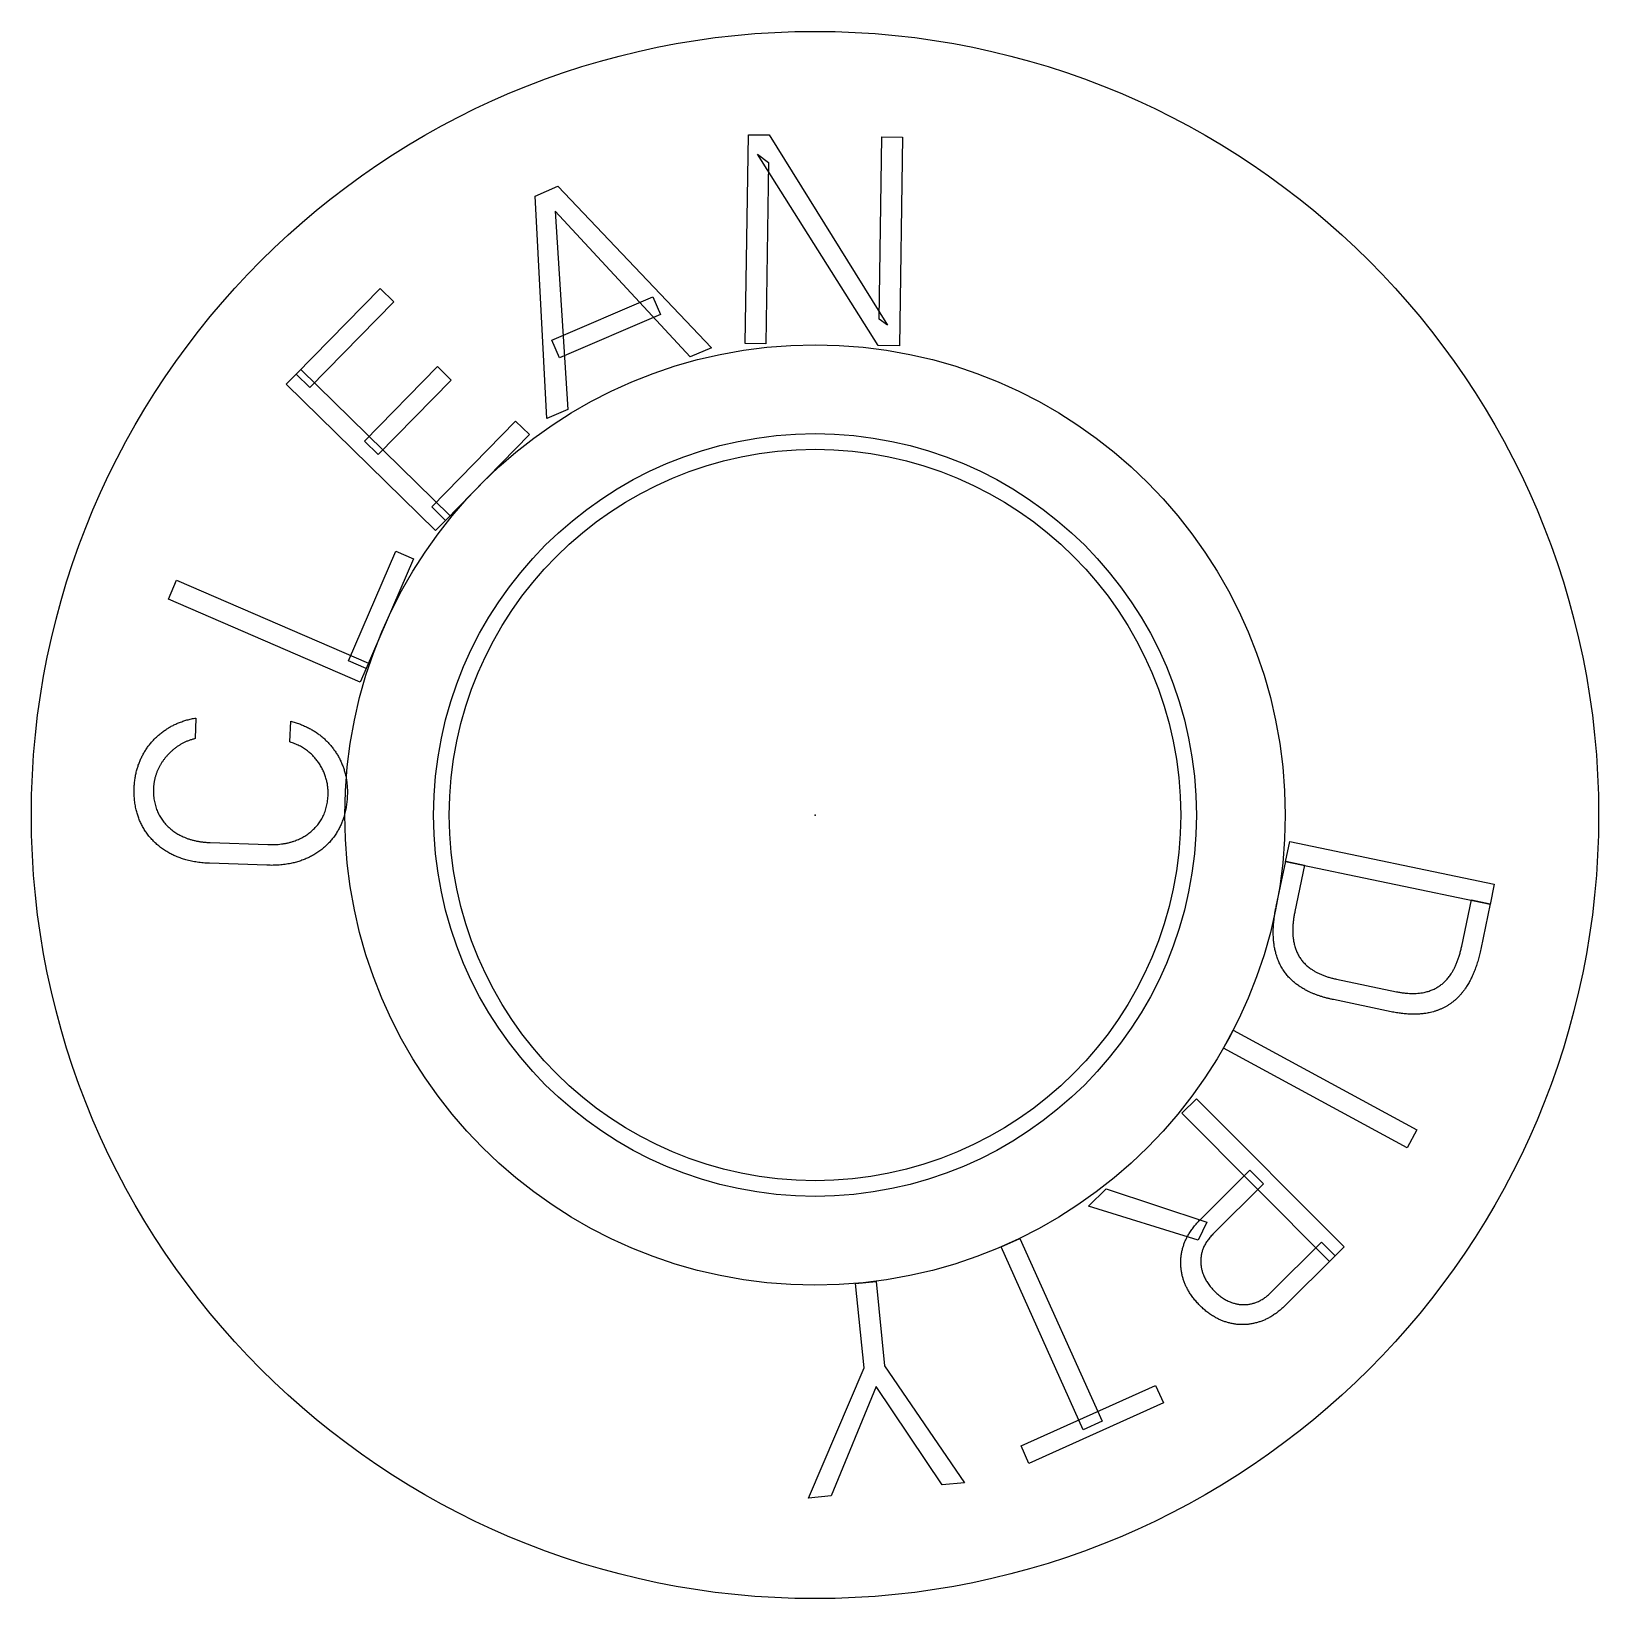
# Model space of a CAD drawing. Header units: millimetres. Extents: x -75 to 75, y -75 to 75.
import ezdxf

# ---------------------------------------------------------------- set-up
doc = ezdxf.new("R2010")
doc.units = ezdxf.units.MM
doc.header["$MEASUREMENT"] = 0
doc.layers.add('DishWasherSign v7_Sketch1', color=7, linetype='Continuous')
doc.layers.add('DishWasherSign v7_Sketch2', color=7, linetype='Continuous')

msp = doc.modelspace()

# ---------------------------------------------------------------- linework, layer by layer
at = {"layer": 'DishWasherSign v7_Sketch1'}
for radius in [75, 36.5, 35]:
    msp.add_circle((0, 0), radius, dxfattribs=at)
msp.add_point((0, 0), dxfattribs=at)
at = {"layer": 'DishWasherSign v7_Sketch2'}
for p, q in [((-6.69, 45.12, 19), (-6.38, 65.11, 19)), ((-6.38, 65.11, 19), (-4.39, 65.08, 19)), ((-4.39, 65.08, 19), (6.94, 46.88, 19)), ((6.14, 47.44, 19), (6.41, 64.91, 19)), ((6.41, 64.91, 19), (8.39, 64.88, 19)), ((8.39, 64.88, 19), (8.08, 44.89, 19)), ((-5.5, 63.26, 19), (-4.44, 62.46, 19)), ((6.06, 44.93, 19), (-5.5, 63.26, 19)), ((-4.44, 62.46, 19), (-4.71, 45.09, 19)), ((-26.79, 59.23, 19), (-24.6, 60.18, 19)), ((-24.6, 60.18, 19), (-9.92, 44.72, 19)), ((-25.66, 37.95, 19), (-26.79, 59.23, 19)), ((-24.87, 57.8, 19), (-23.64, 38.82, 19)), ((-11.94, 43.85, 19), (-24.87, 57.8, 19)), ((-49.66, 42.19, 19), (-41.62, 50.4, 19)), ((-41.62, 50.4, 19), (-40.31, 49.11, 19)), ((-25.19, 45.44, 19), (-15.52, 49.6, 19)), ((-15.52, 49.6, 19), (-14.79, 47.91, 19)), ((-40.31, 49.11, 19), (-48.34, 40.9, 19)), ((-14.79, 47.91, 19), (-24.46, 43.75, 19)), ((6.94, 46.88, 19), (6.14, 47.44, 19)), ((-24.46, 43.75, 19), (-25.19, 45.44, 19)), ((-4.71, 45.09, 19), (-6.69, 45.12, 19)), ((-9.92, 44.72, 19), (-11.94, 43.85, 19)), ((8.08, 44.89, 19), (6.06, 44.93, 19)), ((-50.61, 41.22, 19), (-49.22, 42.63, 19)), ((-48.34, 40.9, 19), (-49.66, 42.19, 19)), ((-49.22, 42.63, 19), (-34.93, 28.64, 19)), ((-43.12, 35.79, 19), (-36.14, 42.92, 19)), ((-36.14, 42.92, 19), (-34.83, 41.63, 19)), ((-36.32, 27.23, 19), (-50.61, 41.22, 19)), ((-34.83, 41.63, 19), (-41.8, 34.5, 19)), ((-36.68, 29.49, 19), (-28.65, 37.7, 19)), ((-28.65, 37.7, 19), (-27.33, 36.41, 19)), ((-23.64, 38.82, 19), (-25.66, 37.95, 19)), ((-27.33, 36.41, 19), (-35.36, 28.2, 19)), ((-41.8, 34.5, 19), (-43.12, 35.79, 19)), ((-35.36, 28.2, 19), (-36.68, 29.49, 19)), ((-34.93, 28.64, 19), (-36.32, 27.23, 19)), ((-44.66, 14.74, 19), (-40.12, 25.25, 19)), ((-38.43, 24.51, 19), (-42.97, 14.01, 19)), ((-40.12, 25.25, 19), (-38.43, 24.51, 19)), ((-61.88, 20.66, 19), (-61.1, 22.48, 19)), ((-61.1, 22.48, 19), (-42.74, 14.54, 19)), ((-43.53, 12.72, 19), (-61.88, 20.66, 19)), ((-42.97, 14.01, 19), (-44.66, 14.74, 19)), ((-42.74, 14.54, 19), (-43.53, 12.72, 19)), ((-59.25, 9.28, 19), (-59.32, 7.31, 19)), ((-50.25, 6.99, 19), (-50.18, 8.97, 19)), ((-57.87, -2.64, 19), (-52.38, -2.83, 19)), ((45.03, -4.49, 19), (45.43, -2.55, 19)), ((45.43, -2.55, 19), (65.01, -6.63, 19)), ((44.14, -8.75, 19), (45.05, -4.41, 19)), ((64.61, -8.57, 19), (45.03, -4.49, 19)), ((45.05, -4.41, 19), (46.85, -4.79, 19)), ((-52.45, -4.81, 19), (-57.94, -4.62, 19)), ((46.85, -4.79, 19), (45.93, -9.22, 19)), ((65.01, -6.63, 19), (64.61, -8.57, 19)), ((61.9, -12.55, 19), (62.82, -8.12, 19)), ((62.82, -8.12, 19), (64.63, -8.49, 19)), ((64.63, -8.49, 19), (63.72, -12.84, 19)), ((49.9, -15.71, 19), (55.66, -16.91, 19)), ((55.15, -18.83, 19), (49.61, -17.67, 19)), ((39.08, -22.33, 19), (40.03, -20.59, 19)), ((40.03, -20.59, 19), (57.61, -30.12, 19)), ((56.66, -31.86, 19), (39.08, -22.33, 19)), ((35.11, -28.54, 19), (36.51, -27.15, 19)), ((36.51, -27.15, 19), (50.64, -41.32, 19)), ((49.23, -42.72, 19), (35.11, -28.54, 19)), ((57.61, -30.12, 19), (56.66, -31.86, 19)), ((36.86, -38.74, 19), (41.61, -34, 19)), ((41.61, -34, 19), (42.92, -35.31, 19)), ((26.18, -37.44, 19), (27.86, -35.77, 19)), ((27.86, -35.77, 19), (37.51, -38.97, 19)), ((42.92, -35.31, 19), (38.08, -40.12, 19)), ((36.66, -40.7, 19), (26.18, -37.44, 19)), ((37.51, -38.97, 19), (36.66, -40.7, 19)), ((17.81, -41.33, 19), (19.61, -40.52, 19)), ((25.68, -58.83, 19), (17.81, -41.33, 19)), ((19.61, -40.52, 19), (27.49, -58.02, 19)), ((43.64, -45.7, 19), (48.47, -40.88, 19)), ((48.47, -40.88, 19), (49.77, -42.19, 19)), ((50.64, -41.32, 19), (49.23, -42.72, 19)), ((49.77, -42.19, 19), (45.01, -46.93, 19)), ((3.89, -44.84, 19), (5.86, -44.64, 19)), ((4.69, -52.92, 19), (3.89, -44.84, 19)), ((5.86, -44.64, 19), (6.66, -52.73, 19)), ((-0.61, -65.38, 19), (4.69, -52.92, 19)), ((6.66, -52.73, 19), (14.31, -63.9, 19)), ((5.86, -54.7, 19), (1.54, -65.17, 19)), ((12.17, -64.11, 19), (5.86, -54.7, 19)), ((19.72, -60.38, 19), (32.59, -54.59, 19)), ((32.59, -54.59, 19), (33.35, -56.27, 19)), ((33.35, -56.27, 19), (20.48, -62.06, 19)), ((27.49, -58.02, 19), (25.68, -58.83, 19)), ((20.48, -62.06, 19), (19.72, -60.38, 19)), ((14.31, -63.9, 19), (12.17, -64.11, 19)), ((1.54, -65.17, 19), (-0.61, -65.38, 19))]:
    msp.add_line(p, q, dxfattribs=at)
for radius in [75, 45, 36.5]:
    msp.add_circle((0, 0, 19), radius, dxfattribs=at)
for points in [[(-62.27, 8.08, 19), (-60.95, 9, 19), (-59.25, 9.28, 19)], [(-64.34, 5.74, 19), (-63.58, 7.15, 19), (-62.27, 8.08, 19)], [(-50.18, 8.97, 19), (-48.5, 8.56, 19), (-47.25, 7.54, 19)], [(-47.25, 7.54, 19), (-46.01, 6.52, 19), (-45.35, 5.07, 19)], [(-61.37, 6.29, 19), (-62.26, 5.56, 19), (-62.77, 4.58, 19)], [(-59.32, 7.31, 19), (-60.49, 7.02, 19), (-61.37, 6.29, 19)], [(-47.49, 4.98, 19), (-48.44, 6.41, 19), (-50.25, 6.99, 19)], [(-65.16, 2.6, 19), (-65.09, 4.33, 19), (-64.34, 5.74, 19)], [(-62.77, 4.58, 19), (-63.28, 3.59, 19), (-63.31, 2.53, 19)], [(-46.6, 1.95, 19), (-46.54, 3.54, 19), (-47.49, 4.98, 19)], [(-45.35, 5.07, 19), (-44.69, 3.61, 19), (-44.76, 1.88, 19)], [(-64.36, -1.09, 19), (-65.23, 0.51, 19), (-65.16, 2.6, 19)], [(-63.31, 2.53, 19), (-63.39, 0.29, 19), (-61.9, -1.13, 19)], [(-48.26, -1.61, 19), (-46.68, -0.3, 19), (-46.6, 1.95, 19)], [(-44.76, 1.88, 19), (-44.83, -0.21, 19), (-45.81, -1.74, 19)], [(-61.84, -3.62, 19), (-63.48, -2.69, 19), (-64.36, -1.09, 19)], [(-61.9, -1.13, 19), (-60.41, -2.55, 19), (-57.87, -2.64, 19)], [(-52.38, -2.83, 19), (-49.85, -2.92, 19), (-48.26, -1.61, 19)], [(-45.81, -1.74, 19), (-46.79, -3.28, 19), (-48.5, -4.09, 19)], [(-57.94, -4.62, 19), (-60.19, -4.54, 19), (-61.84, -3.62, 19)], [(-48.5, -4.09, 19), (-50.21, -4.89, 19), (-52.45, -4.81, 19)], [(44.06, -13.06, 19), (43.62, -11.24, 19), (44.14, -8.75, 19)], [(45.93, -9.22, 19), (45.36, -11.94, 19), (46.35, -13.56, 19)], [(45.88, -16.03, 19), (44.5, -14.88, 19), (44.06, -13.06, 19)], [(59.78, -16.35, 19), (61.33, -15.27, 19), (61.9, -12.55, 19)], [(63.72, -12.84, 19), (62.94, -16.58, 19), (60.8, -18.07, 19)], [(46.35, -13.56, 19), (47.34, -15.17, 19), (49.9, -15.71, 19)], [(49.61, -17.67, 19), (47.26, -17.18, 19), (45.88, -16.03, 19)], [(55.66, -16.91, 19), (58.22, -17.44, 19), (59.78, -16.35, 19)], [(60.8, -18.07, 19), (58.67, -19.56, 19), (55.15, -18.83, 19)], [(35.21, -41.4, 19), (35.62, -39.97, 19), (36.86, -38.74, 19)], [(38.08, -40.12, 19), (36.88, -41.32, 19), (36.92, -42.8, 19)], [(35.2, -44.27, 19), (34.8, -42.83, 19), (35.21, -41.4, 19)], [(36.92, -42.8, 19), (36.97, -44.28, 19), (38.21, -45.55, 19)], [(36.82, -46.93, 19), (35.6, -45.7, 19), (35.2, -44.27, 19)], [(38.21, -45.55, 19), (39.46, -46.81, 19), (40.94, -46.86, 19)], [(40.94, -46.86, 19), (42.43, -46.9, 19), (43.64, -45.7, 19)], [(39.48, -48.57, 19), (38.06, -48.17, 19), (36.82, -46.93, 19)], [(45.01, -46.93, 19), (43.78, -48.16, 19), (42.34, -48.57, 19)], [(42.34, -48.57, 19), (40.91, -48.98, 19), (39.48, -48.57, 19)]]:
    msp.add_open_spline(points, degree=2, dxfattribs=at)
msp.add_point((0, 0, 19), dxfattribs=at)

doc.saveas('drawing.dxf')
